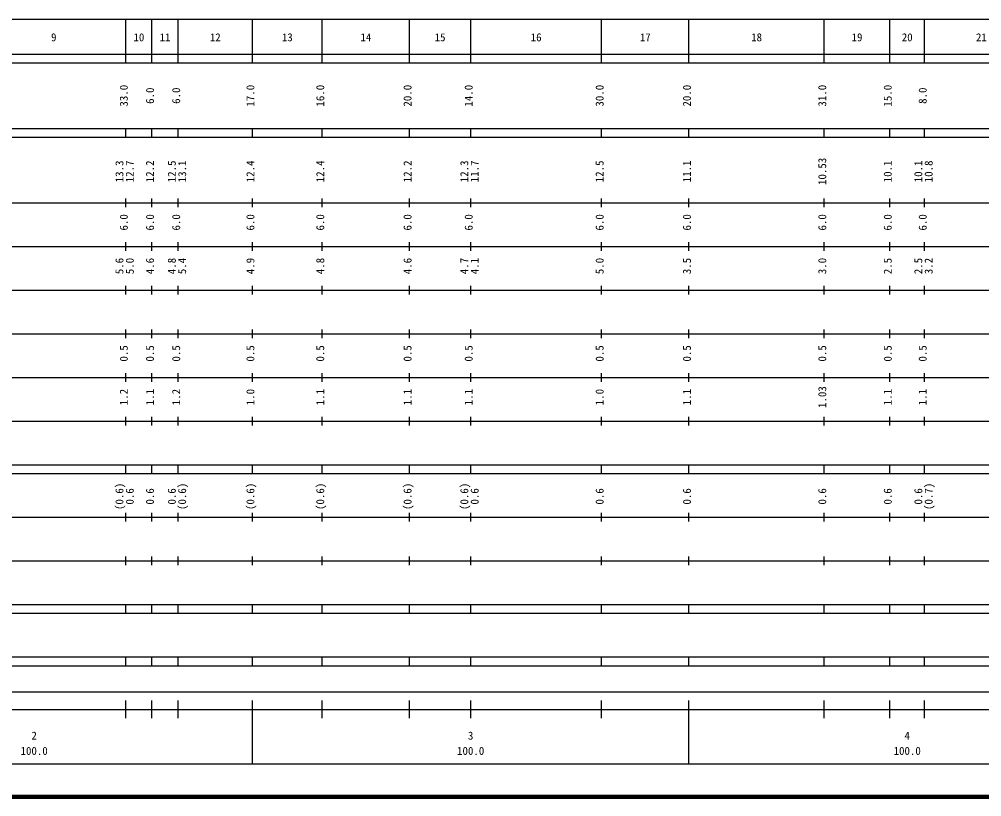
# Model space of a CAD drawing. Units: millimetres on the paper, enlarged 1000 times. Extents: x 40000 to 680000, y 20000 to 380000.
# Drawn here: x 214592 to 435076, y 20000 to 198000 of the extents above; entities that cross this region are included whole.
import ezdxf
from ezdxf.enums import TextEntityAlignment as Align

# ---------------------------------------------------------------- set-up
doc = ezdxf.new("R2010")
doc.units = ezdxf.units.MM
doc.header["$LTSCALE"] = 1000
doc.layers.add('M-TTL', color=2, linetype='Continuous', lineweight=140)
doc.layers.add('M-TTL-BAND', color=7, linetype='Continuous', lineweight=25)
doc.styles.add('ＭＳ ゴシック', font='')
doc.styles.get('ＭＳ ゴシック').set_extended_font_data('MS Gothic')

msp = doc.modelspace()

# ---------------------------------------------------------------- linework, layer by layer
at = {"layer": 'M-TTL'}
msp.add_line((40000, 20000), (680000, 20000), dxfattribs=at)
at = {"layer": 'M-TTL-BAND'}
for p, q in [((68000, 198000), (579000, 198000)), ((239000, 188000), (239000, 198000)), ((245000, 188000), (245000, 198000)), ((251000, 188000), (251000, 198000)), ((268000, 188000), (268000, 198000)), ((284000, 188000), (284000, 198000)), ((304000, 188000), (304000, 198000)), ((318000, 188000), (318000, 198000)), ((348000, 188000), (348000, 198000)), ((368000, 188000), (368000, 198000)), ((399000, 188000), (399000, 198000)), ((414000, 188000), (414000, 198000)), ((422000, 188000), (422000, 198000)), ((40000, 190000), (579000, 190000)), ((40000, 188000), (579000, 188000)), ((40000, 173000), (579000, 173000)), ((239000, 171000), (239000, 173000)), ((245000, 171000), (245000, 173000)), ((251000, 171000), (251000, 173000)), ((268000, 171000), (268000, 173000)), ((284000, 171000), (284000, 173000)), ((304000, 171000), (304000, 173000)), ((318000, 171000), (318000, 173000)), ((348000, 171000), (348000, 173000)), ((368000, 171000), (368000, 173000)), ((399000, 171000), (399000, 173000)), ((414000, 171000), (414000, 173000)), ((422000, 171000), (422000, 173000)), ((40000, 171000), (579000, 171000)), ((239000, 155000), (239000, 157000)), ((245000, 155000), (245000, 157000)), ((251000, 155000), (251000, 157000)), ((268000, 155000), (268000, 157000)), ((284000, 155000), (284000, 157000)), ((304000, 155000), (304000, 157000)), ((318000, 155000), (318000, 157000)), ((348000, 155000), (348000, 157000)), ((368000, 155000), (368000, 157000)), ((399000, 155000), (399000, 157000)), ((414000, 155000), (414000, 157000)), ((422000, 155000), (422000, 157000)), ((40000, 156000), (579000, 156000)), ((46000, 146000), (579000, 146000)), ((239000, 145000), (239000, 147000)), ((245000, 145000), (245000, 147000)), ((251000, 145000), (251000, 147000)), ((268000, 145000), (268000, 147000)), ((284000, 145000), (284000, 147000)), ((304000, 145000), (304000, 147000)), ((318000, 145000), (318000, 147000)), ((348000, 145000), (348000, 147000)), ((368000, 145000), (368000, 147000)), ((399000, 145000), (399000, 147000)), ((414000, 145000), (414000, 147000)), ((422000, 145000), (422000, 147000)), ((239000, 135000), (239000, 137000)), ((245000, 135000), (245000, 137000)), ((251000, 135000), (251000, 137000)), ((268000, 135000), (268000, 137000)), ((284000, 135000), (284000, 137000)), ((304000, 135000), (304000, 137000)), ((318000, 135000), (318000, 137000)), ((348000, 135000), (348000, 137000)), ((368000, 135000), (368000, 137000)), ((399000, 135000), (399000, 137000)), ((414000, 135000), (414000, 137000)), ((422000, 135000), (422000, 137000)), ((52000, 136000), (579000, 136000)), ((46000, 126000), (579000, 126000)), ((239000, 125000), (239000, 127000)), ((245000, 125000), (245000, 127000)), ((251000, 125000), (251000, 127000)), ((268000, 125000), (268000, 127000)), ((284000, 125000), (284000, 127000)), ((304000, 125000), (304000, 127000)), ((318000, 125000), (318000, 127000)), ((348000, 125000), (348000, 127000)), ((368000, 125000), (368000, 127000)), ((399000, 125000), (399000, 127000)), ((414000, 125000), (414000, 127000)), ((422000, 125000), (422000, 127000)), ((239000, 115000), (239000, 117000)), ((245000, 115000), (245000, 117000)), ((251000, 115000), (251000, 117000)), ((268000, 115000), (268000, 117000)), ((284000, 115000), (284000, 117000)), ((304000, 115000), (304000, 117000)), ((318000, 115000), (318000, 117000)), ((348000, 115000), (348000, 117000)), ((368000, 115000), (368000, 117000)), ((399000, 115000), (399000, 117000)), ((414000, 115000), (414000, 117000)), ((422000, 115000), (422000, 117000)), ((52000, 116000), (579000, 116000)), ((46000, 106000), (579000, 106000)), ((239000, 105000), (239000, 107000)), ((245000, 105000), (245000, 107000)), ((251000, 105000), (251000, 107000)), ((268000, 105000), (268000, 107000)), ((284000, 105000), (284000, 107000)), ((304000, 105000), (304000, 107000)), ((318000, 105000), (318000, 107000)), ((348000, 105000), (348000, 107000)), ((368000, 105000), (368000, 107000)), ((399000, 105000), (399000, 107000)), ((414000, 105000), (414000, 107000)), ((422000, 105000), (422000, 107000)), ((40000, 96000), (579000, 96000)), ((239000, 94000), (239000, 96000)), ((245000, 94000), (245000, 96000)), ((251000, 94000), (251000, 96000)), ((268000, 94000), (268000, 96000)), ((284000, 94000), (284000, 96000)), ((304000, 94000), (304000, 96000)), ((318000, 94000), (318000, 96000)), ((348000, 94000), (348000, 96000)), ((368000, 94000), (368000, 96000)), ((399000, 94000), (399000, 96000)), ((414000, 94000), (414000, 96000)), ((422000, 94000), (422000, 96000)), ((40000, 94000), (579000, 94000)), ((49000, 84000), (579000, 84000)), ((239000, 83000), (239000, 85000)), ((245000, 83000), (245000, 85000)), ((251000, 83000), (251000, 85000)), ((268000, 83000), (268000, 85000)), ((284000, 83000), (284000, 85000)), ((304000, 83000), (304000, 85000)), ((318000, 83000), (318000, 85000)), ((348000, 83000), (348000, 85000)), ((368000, 83000), (368000, 85000)), ((399000, 83000), (399000, 85000)), ((414000, 83000), (414000, 85000)), ((422000, 83000), (422000, 85000)), ((239000, 73000), (239000, 75000)), ((245000, 73000), (245000, 75000)), ((251000, 73000), (251000, 75000)), ((268000, 73000), (268000, 75000)), ((284000, 73000), (284000, 75000)), ((304000, 73000), (304000, 75000)), ((318000, 73000), (318000, 75000)), ((348000, 73000), (348000, 75000)), ((368000, 73000), (368000, 75000)), ((399000, 73000), (399000, 75000)), ((414000, 73000), (414000, 75000)), ((422000, 73000), (422000, 75000)), ((40000, 74000), (579000, 74000)), ((40000, 64000), (579000, 64000)), ((239000, 62000), (239000, 64000)), ((245000, 62000), (245000, 64000)), ((251000, 62000), (251000, 64000)), ((268000, 62000), (268000, 64000)), ((284000, 62000), (284000, 64000)), ((304000, 62000), (304000, 64000)), ((318000, 62000), (318000, 64000)), ((348000, 62000), (348000, 64000)), ((368000, 62000), (368000, 64000)), ((399000, 62000), (399000, 64000)), ((414000, 62000), (414000, 64000)), ((422000, 62000), (422000, 64000)), ((40000, 62000), (579000, 62000)), ((40000, 52000), (579000, 52000)), ((239000, 50000), (239000, 52000)), ((245000, 50000), (245000, 52000)), ((251000, 50000), (251000, 52000)), ((268000, 50000), (268000, 52000)), ((284000, 50000), (284000, 52000)), ((304000, 50000), (304000, 52000)), ((318000, 50000), (318000, 52000)), ((348000, 50000), (348000, 52000)), ((368000, 50000), (368000, 52000)), ((399000, 50000), (399000, 52000)), ((414000, 50000), (414000, 52000)), ((422000, 50000), (422000, 52000)), ((40000, 50000), (579000, 50000)), ((71000, 44000), (561000, 44000)), ((239000, 38000), (239000, 42000)), ((245000, 38000), (245000, 42000)), ((251000, 38000), (251000, 42000)), ((268000, 27500), (268000, 42000)), ((284000, 38000), (284000, 42000)), ((304000, 38000), (304000, 42000)), ((318000, 38000), (318000, 42000)), ((348000, 38000), (348000, 42000)), ((368000, 27500), (368000, 42000)), ((399000, 38000), (399000, 42000)), ((414000, 38000), (414000, 42000)), ((422000, 38000), (422000, 42000)), ((40000, 40000), (579000, 40000)), ((68000, 27500), (579000, 27500))]:
    msp.add_line(p, q, dxfattribs=at)

# ---------------------------------------------------------------- texts
at = {"layer": 'M-TTL-BAND', "style": 'ＭＳ ゴシック'}
for s, p in [('9', (222500, 192405)), ('10', (242000, 192405)), ('11', (248000, 192405)), ('12', (259500, 192405)), ('13', (276000, 192405)), ('14', (294000, 192405)), ('15', (311000, 192405)), ('16', (333000, 192405)), ('17', (358000, 192405)), ('18', (383500, 192405)), ('19', (406500, 192405)), ('20', (418000, 192405)), ('21', (435000, 192405)), ('2', (218000, 32523)), ('3', (318000, 32523)), ('4', (418000, 32523)), ('100.0', (218000, 29033)), ('100.0', (318000, 29033)), ('100.0', (418000, 29033))]:
    msp.add_text(s, height=1833, dxfattribs=at).set_placement(p, align=Align.BOTTOM_CENTER)
for s, p in [('33.0', (240000, 180500)), ('6.0', (246000, 180500)), ('6.0', (252000, 180500)), ('17.0', (269000, 180500)), ('16.0', (285000, 180500)), ('20.0', (305000, 180500)), ('14.0', (319000, 180500)), ('30.0', (349000, 180500)), ('20.0', (369000, 180500)), ('31.0', (400000, 180500)), ('15.0', (415000, 180500)), ('8.0', (423000, 180500)), ('13.3', (239000, 163174)), ('12.7', (241370, 163174)), ('12.2', (246000, 163174)), ('12.5', (251000, 163174)), ('13.1', (253370, 163174)), ('12.4', (269000, 163174)), ('12.4', (285000, 163174)), ('12.2', (305000, 163174)), ('12.3', (318000, 163174)), ('11.7', (320370, 163174)), ('12.5', (349000, 163174)), ('11.1', (369000, 163174)), ('10.53', (400000, 163174)), ('10.1', (415000, 163174)), ('10.1', (422000, 163174)), ('10.8', (424370, 163174)), ('6.0', (240000, 151500)), ('6.0', (246000, 151500)), ('6.0', (252000, 151500)), ('6.0', (269000, 151500)), ('6.0', (285000, 151500)), ('6.0', (305000, 151500)), ('6.0', (319000, 151500)), ('6.0', (349000, 151500)), ('6.0', (369000, 151500)), ('6.0', (400000, 151500)), ('6.0', (415000, 151500)), ('6.0', (423000, 151500)), ('5.6', (239000, 141500)), ('5.0', (241370, 141500)), ('4.6', (246000, 141500)), ('4.8', (251000, 141500)), ('5.4', (253370, 141500)), ('4.9', (269000, 141500)), ('4.8', (285000, 141500)), ('4.6', (305000, 141500)), ('4.7', (318000, 141500)), ('4.1', (320370, 141500)), ('5.0', (349000, 141500)), ('3.5', (369000, 141500)), ('3.0', (400000, 141500)), ('2.5', (415000, 141500)), ('2.5', (422000, 141500)), ('3.2', (424370, 141500)), ('0.5', (240000, 121500)), ('0.5', (246000, 121500)), ('0.5', (252000, 121500)), ('0.5', (269000, 121500)), ('0.5', (285000, 121500)), ('0.5', (305000, 121500)), ('0.5', (319000, 121500)), ('0.5', (349000, 121500)), ('0.5', (369000, 121500)), ('0.5', (400000, 121500)), ('0.5', (415000, 121500)), ('0.5', (423000, 121500)), ('1.2', (240000, 111500)), ('1.1', (246000, 111500)), ('1.2', (252000, 111500)), ('1.0', (269000, 111500)), ('1.1', (285000, 111500)), ('1.1', (305000, 111500)), ('1.1', (319000, 111500)), ('1.0', (349000, 111500)), ('1.1', (369000, 111500)), ('1.03', (400000, 111500)), ('1.1', (415000, 111500)), ('1.1', (423000, 111500)), ('(0.6)', (239000, 88764)), ('0.6', (241370, 88764)), ('0.6', (246000, 88764)), ('0.6', (251000, 88764)), ('(0.6)', (253370, 88764)), ('(0.6)', (269000, 88764)), ('(0.6)', (285000, 88764)), ('(0.6)', (305000, 88764)), ('(0.6)', (318000, 88764)), ('0.6', (320370, 88764)), ('0.6', (349000, 88764)), ('0.6', (369000, 88764)), ('0.6', (400000, 88764)), ('0.6', (415000, 88764)), ('0.6', (422000, 88764)), ('(0.7)', (424370, 88764))]:
    msp.add_text(s, height=1833, rotation=90, dxfattribs=at).set_placement(p, align=Align.BOTTOM_CENTER)

doc.saveas('drawing.dxf')
